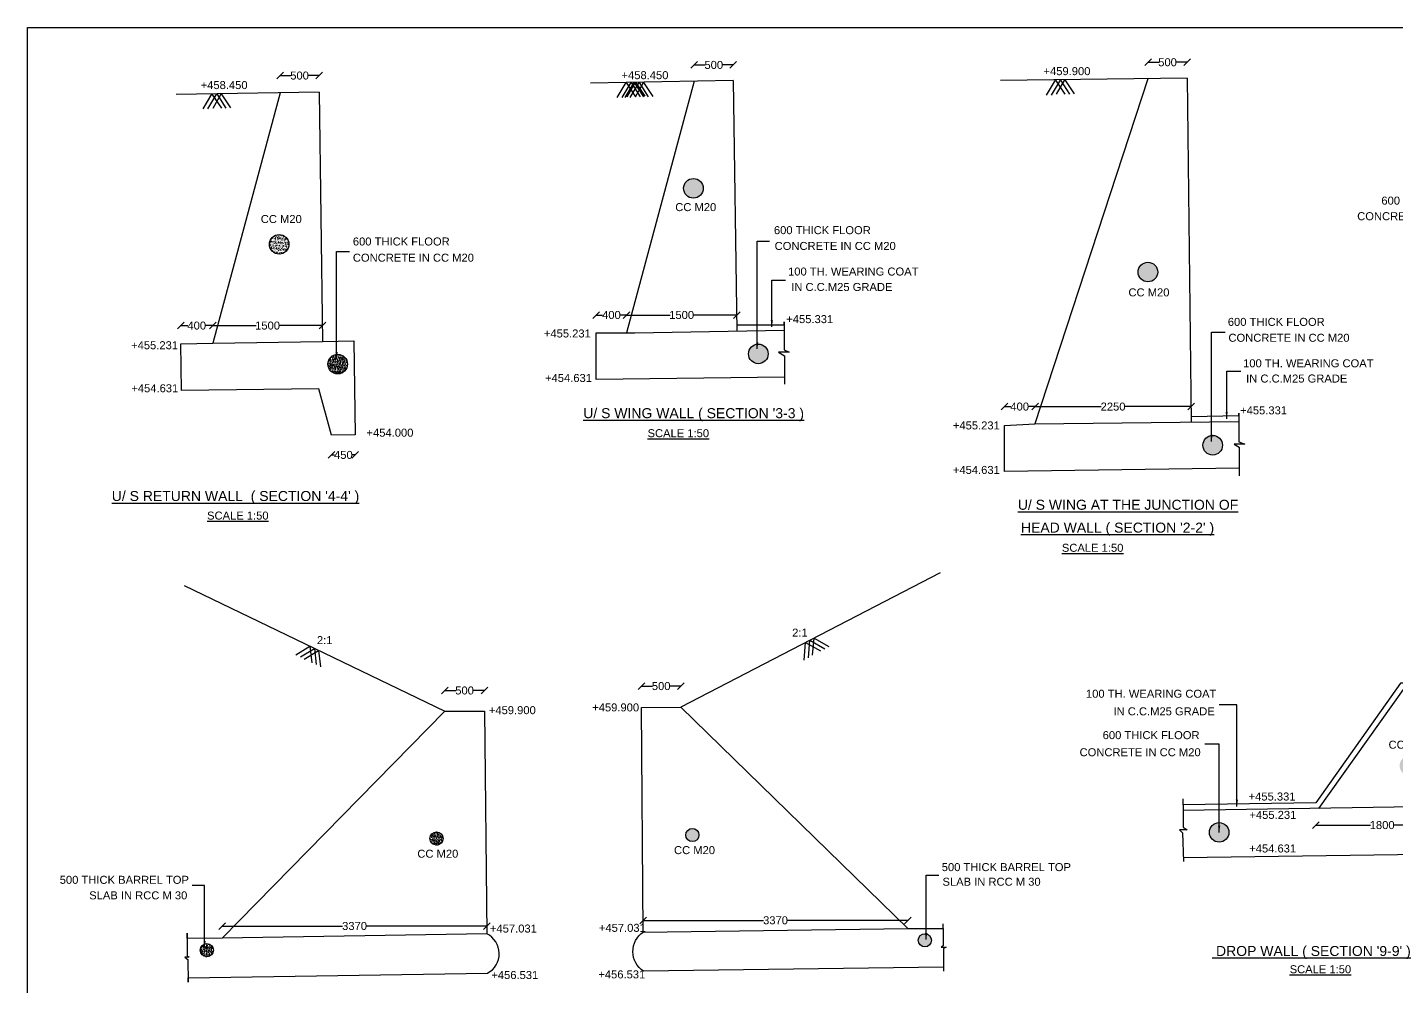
# Model space of a CAD drawing. Header units: millimetres. Extents: x 5124 to 2791496, y 2311 to 44560544.
# Drawn here: x 2750567 to 2771104, y 44545897 to 44560284 of the extents above; entities that cross this region are included whole.
import ezdxf

# ---------------------------------------------------------------- set-up
doc = ezdxf.new("R2010")
doc.units = ezdxf.units.MM
doc.header["$MEASUREMENT"] = 0
for name, color, linetype in [('DIMENSION', 7, 'Continuous'), ('DRAWING', 2, 'Continuous'), ('TEXT', 1, 'Continuous')]:
    doc.layers.add(name, color=color, linetype=linetype)
doc.styles.get("Standard").update_dxf_attribs({"font": 'arial.ttf', "height": 120})
doc.dimstyles.get("Standard").update_dxf_attribs({"dimtxt": 80, "dimasz": 100, "dimexe": 0.18, "dimexo": 0.0625, "dimgap": 0.09, "dimtad": 0, "dimdec": 0, "dimzin": 0, "dimdsep": 46, "dimtxsty": 'Standard', "dimblk": 'OBLIQUE', "dimcen": 0.09, "dimse1": 1, "dimse2": 1, "dimadec": 0, "dimazin": 0, "dimtfac": 1, "dimtdec": 0, "dimtofl": 0, "dimtmove": 0, "dimatfit": 3, "dimfxl": 0, "dimtolj": 1, "dimtzin": 0, "dimarcsym": 0})
pattern_1 = [(50, (0, 0), (50.208212782, -4.39264945), [5.25, -57.75]), (355, (0, 0), (-9.71259335, 52.65344936), [4.2, -46.2]), (100.4514, (4.184, -0.366), (40.49565672, 48.260767944), [4.4618133, -49.07994784]), (46.1842, (0, 14), (74.7068734, -11.586331), [7.875, -86.625]), (96.6356, (6.226, 13.034), (65.42638939, 68.18825096), [6.69272016, -73.61991]), (351.1842, (0, 14), (65.42633616, 68.18830206), [6.3, -69.3]), (21, (7, 10.5), (41.78349365, -28.183322347), [5.25, -57.75]), (326, (7, 10.5), (17.032073235, 50.760503153), [4.2, -46.2]), (71.4514, (10.48, 8.15), (58.815584, 22.57713477), [4.4618133, -49.07994784]), (37.5, (0, 0), (0.851189872, 23.302569768), [0, -45.64, 0, -46.9, 0, -46.375]), (7.5, (0, 0), (18.414867621, 27.608819832), [0, -26.74, 0, -44.59, 0, -17.675]), (327.5, (-15.61, 0), (37.367570532, -1.5788410214), [0, -17.5, 0, -54.6, 0, -72.45]), (317.5, (-22.61, 0), (40.823031854, 7.007348763), [0, -22.75, 0, -36.26, 0, -51.45])]

# ---------------------------------------------------------------- blocks, each defined once
blk = doc.blocks.new('_Oblique')
at = {"color": 0, "linetype": 'ByBlock', "lineweight": -2}
blk.add_line((-0.5, -0.5), (0.5, 0.5), dxfattribs=at)
blk = doc.blocks.new('*D4')
at = {"layer": 'Defpoints', "color": 0, "transparency": 16777216}
for p in [(2754942, 44559561), (2754356, 44559302), (2754942, 44559312)]:
    blk.add_point(p, dxfattribs=at)
at = {"layer": 'DIMENSION', "color": 0, "lineweight": -2, "transparency": 16777216}
for p, q in [((2754356, 44559561), (2754516, 44559561)), ((2754942, 44559561), (2754781, 44559561))]:
    blk.add_line(p, q, dxfattribs=at)
at = {"layer": 'DIMENSION', "color": 0, "lineweight": -2, "transparency": 16777216, "xscale": 100, "yscale": 100, "zscale": 100, "rotation": 180}
blk.add_blockref('_Oblique', (2754356, 44559561), dxfattribs=at)
at = {"layer": 'DIMENSION', "color": 0, "lineweight": -2, "transparency": 16777216, "xscale": 100, "yscale": 100, "zscale": 100}
blk.add_blockref('_Oblique', (2754942, 44559561), dxfattribs=at)
at = {"layer": 'DIMENSION', "color": 0, "transparency": 16777216, "insert": (2754649, 44559561), "char_height": 120, "attachment_point": 5}
blk.add_mtext('\\A1;500', dxfattribs=at)
blk = doc.blocks.new('*D5')
at = {"layer": 'Defpoints', "color": 0, "transparency": 16777216}
for p in [(2753346, 44555811), (2752868, 44555538), (2753346, 44555547)]:
    blk.add_point(p, dxfattribs=at)
at = {"layer": 'DIMENSION', "color": 0, "lineweight": -2, "transparency": 16777216}
for p, q in [((2752868, 44555811), (2752972, 44555811)), ((2753346, 44555811), (2753242, 44555811))]:
    blk.add_line(p, q, dxfattribs=at)
at = {"layer": 'DIMENSION', "color": 0, "lineweight": -2, "transparency": 16777216, "xscale": 100, "yscale": 100, "zscale": 100, "rotation": 180}
blk.add_blockref('_Oblique', (2752868, 44555811), dxfattribs=at)
at = {"layer": 'DIMENSION', "color": 0, "lineweight": -2, "transparency": 16777216, "xscale": 100, "yscale": 100, "zscale": 100}
blk.add_blockref('_Oblique', (2753346, 44555811), dxfattribs=at)
at = {"layer": 'DIMENSION', "color": 0, "transparency": 16777216, "insert": (2753107, 44555811), "char_height": 120, "attachment_point": 5}
blk.add_mtext('\\A1;400', dxfattribs=at)
blk = doc.blocks.new('*D6')
at = {"layer": 'Defpoints', "color": 0, "transparency": 16777216}
for p in [(2754992, 44555811), (2753346, 44555547), (2754992, 44555574)]:
    blk.add_point(p, dxfattribs=at)
at = {"layer": 'DIMENSION', "color": 0, "lineweight": -2, "transparency": 16777216}
for p, q in [((2753346, 44555811), (2753996, 44555811)), ((2754992, 44555811), (2754343, 44555811))]:
    blk.add_line(p, q, dxfattribs=at)
at = {"layer": 'DIMENSION', "color": 0, "lineweight": -2, "transparency": 16777216, "xscale": 100, "yscale": 100, "zscale": 100, "rotation": 180}
blk.add_blockref('_Oblique', (2753346, 44555811), dxfattribs=at)
at = {"layer": 'DIMENSION', "color": 0, "lineweight": -2, "transparency": 16777216, "xscale": 100, "yscale": 100, "zscale": 100}
blk.add_blockref('_Oblique', (2754992, 44555811), dxfattribs=at)
at = {"layer": 'DIMENSION', "color": 0, "transparency": 16777216, "insert": (2754169, 44555811), "char_height": 120, "attachment_point": 5}
blk.add_mtext('\\A1;1500', dxfattribs=at)
blk = doc.blocks.new('*D7')
at = {"layer": 'Defpoints', "color": 0, "transparency": 16777216}
for p in [(2755129, 44554166), (2755484, 44554171), (2755484, 44553871)]:
    blk.add_point(p, dxfattribs=at)
at = {"layer": 'DIMENSION', "color": 0, "lineweight": -2, "transparency": 16777216}
for p, q in [((2755129, 44553871), (2755172, 44553871)), ((2755484, 44553871), (2755441, 44553871))]:
    blk.add_line(p, q, dxfattribs=at)
at = {"layer": 'DIMENSION', "color": 0, "lineweight": -2, "transparency": 16777216, "xscale": 100, "yscale": 100, "zscale": 100, "rotation": 180}
blk.add_blockref('_Oblique', (2755129, 44553871), dxfattribs=at)
at = {"layer": 'DIMENSION', "color": 0, "lineweight": -2, "transparency": 16777216, "xscale": 100, "yscale": 100, "zscale": 100}
blk.add_blockref('_Oblique', (2755484, 44553871), dxfattribs=at)
at = {"layer": 'DIMENSION', "color": 0, "transparency": 16777216, "insert": (2755306, 44553871), "char_height": 120, "attachment_point": 5}
blk.add_mtext('\\A1;450', dxfattribs=at)
blk = doc.blocks.new('*D8')
at = {"layer": 'Defpoints', "color": 0, "transparency": 16777216}
for p in [(2761155, 44559720), (2760569, 44559475), (2761155, 44559485)]:
    blk.add_point(p, dxfattribs=at)
at = {"layer": 'DIMENSION', "color": 0, "lineweight": -2, "transparency": 16777216}
for p, q in [((2760569, 44559720), (2760730, 44559720)), ((2761155, 44559720), (2760994, 44559720))]:
    blk.add_line(p, q, dxfattribs=at)
at = {"layer": 'DIMENSION', "color": 0, "lineweight": -2, "transparency": 16777216, "xscale": 100, "yscale": 100, "zscale": 100, "rotation": 180}
blk.add_blockref('_Oblique', (2760569, 44559720), dxfattribs=at)
at = {"layer": 'DIMENSION', "color": 0, "lineweight": -2, "transparency": 16777216, "xscale": 100, "yscale": 100, "zscale": 100}
blk.add_blockref('_Oblique', (2761155, 44559720), dxfattribs=at)
at = {"layer": 'DIMENSION', "color": 0, "transparency": 16777216, "insert": (2760862, 44559720), "char_height": 120, "attachment_point": 5}
blk.add_mtext('\\A1;500', dxfattribs=at)
blk = doc.blocks.new('*D9')
at = {"layer": 'Defpoints', "color": 0, "transparency": 16777216}
for p in [(2759554, 44555970), (2759100, 44555701), (2759554, 44555701)]:
    blk.add_point(p, dxfattribs=at)
at = {"layer": 'DIMENSION', "color": 0, "lineweight": -2, "transparency": 16777216}
for p, q in [((2759100, 44555970), (2759192, 44555970)), ((2759554, 44555970), (2759462, 44555970))]:
    blk.add_line(p, q, dxfattribs=at)
at = {"layer": 'DIMENSION', "color": 0, "lineweight": -2, "transparency": 16777216, "xscale": 100, "yscale": 100, "zscale": 100, "rotation": 180}
blk.add_blockref('_Oblique', (2759100, 44555970), dxfattribs=at)
at = {"layer": 'DIMENSION', "color": 0, "lineweight": -2, "transparency": 16777216, "xscale": 100, "yscale": 100, "zscale": 100}
blk.add_blockref('_Oblique', (2759554, 44555970), dxfattribs=at)
at = {"layer": 'DIMENSION', "color": 0, "transparency": 16777216, "insert": (2759327, 44555970), "char_height": 120, "attachment_point": 5}
blk.add_mtext('\\A1;400', dxfattribs=at)
blk = doc.blocks.new('*D10')
at = {"layer": 'Defpoints', "color": 0, "transparency": 16777216}
for p in [(2761206, 44555970), (2759554, 44555701), (2761206, 44555729)]:
    blk.add_point(p, dxfattribs=at)
at = {"layer": 'DIMENSION', "color": 0, "lineweight": -2, "transparency": 16777216}
for p, q in [((2759554, 44555970), (2760206, 44555970)), ((2761206, 44555970), (2760553, 44555970))]:
    blk.add_line(p, q, dxfattribs=at)
at = {"layer": 'DIMENSION', "color": 0, "lineweight": -2, "transparency": 16777216, "xscale": 100, "yscale": 100, "zscale": 100, "rotation": 180}
blk.add_blockref('_Oblique', (2759554, 44555970), dxfattribs=at)
at = {"layer": 'DIMENSION', "color": 0, "lineweight": -2, "transparency": 16777216, "xscale": 100, "yscale": 100, "zscale": 100}
blk.add_blockref('_Oblique', (2761206, 44555970), dxfattribs=at)
at = {"layer": 'DIMENSION', "color": 0, "transparency": 16777216, "insert": (2760380, 44555970), "char_height": 120, "attachment_point": 5}
blk.add_mtext('\\A1;1500', dxfattribs=at)
blk = doc.blocks.new('*D11')
at = {"layer": 'Defpoints', "color": 0, "transparency": 16777216}
for p in [(2767961, 44559760), (2767375, 44559513), (2767961, 44559523)]:
    blk.add_point(p, dxfattribs=at)
at = {"layer": 'DIMENSION', "color": 0, "lineweight": -2, "transparency": 16777216}
for p, q in [((2767375, 44559760), (2767535, 44559760)), ((2767961, 44559760), (2767800, 44559760))]:
    blk.add_line(p, q, dxfattribs=at)
at = {"layer": 'DIMENSION', "color": 0, "lineweight": -2, "transparency": 16777216, "xscale": 100, "yscale": 100, "zscale": 100, "rotation": 180}
blk.add_blockref('_Oblique', (2767375, 44559760), dxfattribs=at)
at = {"layer": 'DIMENSION', "color": 0, "lineweight": -2, "transparency": 16777216, "xscale": 100, "yscale": 100, "zscale": 100}
blk.add_blockref('_Oblique', (2767961, 44559760), dxfattribs=at)
at = {"layer": 'DIMENSION', "color": 0, "transparency": 16777216, "insert": (2767668, 44559760), "char_height": 120, "attachment_point": 5}
blk.add_mtext('\\A1;500', dxfattribs=at)
blk = doc.blocks.new('*D12')
at = {"layer": 'Defpoints', "color": 0, "transparency": 16777216}
for p in [(2765680, 44554596), (2765221, 44554315), (2765680, 44554337)]:
    blk.add_point(p, dxfattribs=at)
at = {"layer": 'DIMENSION', "color": 0, "lineweight": -2, "transparency": 16777216}
for p, q in [((2765221, 44554596), (2765316, 44554596)), ((2765680, 44554596), (2765585, 44554596))]:
    blk.add_line(p, q, dxfattribs=at)
at = {"layer": 'DIMENSION', "color": 0, "lineweight": -2, "transparency": 16777216, "xscale": 100, "yscale": 100, "zscale": 100, "rotation": 180}
blk.add_blockref('_Oblique', (2765221, 44554596), dxfattribs=at)
at = {"layer": 'DIMENSION', "color": 0, "lineweight": -2, "transparency": 16777216, "xscale": 100, "yscale": 100, "zscale": 100}
blk.add_blockref('_Oblique', (2765680, 44554596), dxfattribs=at)
at = {"layer": 'DIMENSION', "color": 0, "transparency": 16777216, "insert": (2765450, 44554596), "char_height": 120, "attachment_point": 5}
blk.add_mtext('\\A1;400', dxfattribs=at)
blk = doc.blocks.new('*D13')
at = {"layer": 'Defpoints', "color": 0, "transparency": 16777216}
for p in [(2768021, 44554596), (2765680, 44554337), (2768021, 44554364)]:
    blk.add_point(p, dxfattribs=at)
at = {"layer": 'DIMENSION', "color": 0, "lineweight": -2, "transparency": 16777216}
for p, q in [((2765680, 44554596), (2766671, 44554596)), ((2768021, 44554596), (2767031, 44554596))]:
    blk.add_line(p, q, dxfattribs=at)
at = {"layer": 'DIMENSION', "color": 0, "lineweight": -2, "transparency": 16777216, "xscale": 100, "yscale": 100, "zscale": 100, "rotation": 180}
blk.add_blockref('_Oblique', (2765680, 44554596), dxfattribs=at)
at = {"layer": 'DIMENSION', "color": 0, "lineweight": -2, "transparency": 16777216, "xscale": 100, "yscale": 100, "zscale": 100}
blk.add_blockref('_Oblique', (2768021, 44554596), dxfattribs=at)
at = {"layer": 'DIMENSION', "color": 0, "transparency": 16777216, "insert": (2766851, 44554596), "char_height": 120, "attachment_point": 5}
blk.add_mtext('\\A1;2250', dxfattribs=at)
blk = doc.blocks.new('*D22')
at = {"layer": 'Defpoints', "color": 0, "transparency": 16777216}
for p in [(2757422, 44550338), (2756826, 44550030), (2757422, 44550030)]:
    blk.add_point(p, dxfattribs=at)
at = {"layer": 'DIMENSION', "color": 0, "lineweight": -2, "transparency": 16777216}
for p, q in [((2756826, 44550338), (2756992, 44550338)), ((2757422, 44550338), (2757257, 44550338))]:
    blk.add_line(p, q, dxfattribs=at)
at = {"layer": 'DIMENSION', "color": 0, "lineweight": -2, "transparency": 16777216, "xscale": 100, "yscale": 100, "zscale": 100, "rotation": 180}
blk.add_blockref('_Oblique', (2756826, 44550338), dxfattribs=at)
at = {"layer": 'DIMENSION', "color": 0, "lineweight": -2, "transparency": 16777216, "xscale": 100, "yscale": 100, "zscale": 100}
blk.add_blockref('_Oblique', (2757422, 44550338), dxfattribs=at)
at = {"layer": 'DIMENSION', "color": 0, "transparency": 16777216, "insert": (2757124, 44550338), "char_height": 120, "attachment_point": 5}
blk.add_mtext('\\A1;500', dxfattribs=at)
blk = doc.blocks.new('*D23')
at = {"layer": 'Defpoints', "color": 0, "transparency": 16777216}
for p in [(2757458, 44546806), (2753490, 44546626), (2757458, 44546690)]:
    blk.add_point(p, dxfattribs=at)
at = {"layer": 'DIMENSION', "color": 0, "lineweight": -2, "transparency": 16777216}
for p, q in [((2753490, 44546806), (2755295, 44546806)), ((2757458, 44546806), (2755653, 44546806))]:
    blk.add_line(p, q, dxfattribs=at)
at = {"layer": 'DIMENSION', "color": 0, "lineweight": -2, "transparency": 16777216, "xscale": 100, "yscale": 100, "zscale": 100, "rotation": 180}
blk.add_blockref('_Oblique', (2753490, 44546806), dxfattribs=at)
at = {"layer": 'DIMENSION', "color": 0, "lineweight": -2, "transparency": 16777216, "xscale": 100, "yscale": 100, "zscale": 100}
blk.add_blockref('_Oblique', (2757458, 44546806), dxfattribs=at)
at = {"layer": 'DIMENSION', "color": 0, "transparency": 16777216, "insert": (2755474, 44546806), "char_height": 120, "attachment_point": 5}
blk.add_mtext('\\A1;3370', dxfattribs=at)
blk = doc.blocks.new('*D24')
at = {"layer": 'Defpoints', "color": 0, "transparency": 16777216}
for p in [(2759804, 44546715), (2763773, 44546891), (2763773, 44546766)]:
    blk.add_point(p, dxfattribs=at)
at = {"layer": 'DIMENSION', "color": 0, "lineweight": -2, "transparency": 16777216}
for p, q in [((2759804, 44546891), (2761609, 44546891)), ((2763773, 44546891), (2761967, 44546891))]:
    blk.add_line(p, q, dxfattribs=at)
at = {"layer": 'DIMENSION', "color": 0, "lineweight": -2, "transparency": 16777216, "xscale": 100, "yscale": 100, "zscale": 100, "rotation": 180}
blk.add_blockref('_Oblique', (2759804, 44546891), dxfattribs=at)
at = {"layer": 'DIMENSION', "color": 0, "lineweight": -2, "transparency": 16777216, "xscale": 100, "yscale": 100, "zscale": 100}
blk.add_blockref('_Oblique', (2763773, 44546891), dxfattribs=at)
at = {"layer": 'DIMENSION', "color": 0, "transparency": 16777216, "insert": (2761788, 44546891), "char_height": 120, "attachment_point": 5}
blk.add_mtext('\\A1;3370', dxfattribs=at)
blk = doc.blocks.new('*D25')
at = {"layer": 'Defpoints', "color": 0, "transparency": 16777216}
for p in [(2760366, 44550404), (2759780, 44550082), (2760366, 44550088)]:
    blk.add_point(p, dxfattribs=at)
at = {"layer": 'DIMENSION', "color": 0, "lineweight": -2, "transparency": 16777216}
for p, q in [((2759780, 44550404), (2759941, 44550404)), ((2760366, 44550404), (2760206, 44550404))]:
    blk.add_line(p, q, dxfattribs=at)
at = {"layer": 'DIMENSION', "color": 0, "lineweight": -2, "transparency": 16777216, "xscale": 100, "yscale": 100, "zscale": 100, "rotation": 180}
blk.add_blockref('_Oblique', (2759780, 44550404), dxfattribs=at)
at = {"layer": 'DIMENSION', "color": 0, "lineweight": -2, "transparency": 16777216, "xscale": 100, "yscale": 100, "zscale": 100}
blk.add_blockref('_Oblique', (2760366, 44550404), dxfattribs=at)
at = {"layer": 'DIMENSION', "color": 0, "transparency": 16777216, "insert": (2760073, 44550404), "char_height": 120, "attachment_point": 5}
blk.add_mtext('\\A1;500', dxfattribs=at)
blk = doc.blocks.new('*D27')
at = {"layer": 'Defpoints', "color": 0, "transparency": 16777216}
for p in [(2769890, 44548655), (2771885, 44548597), (2771885, 44548319)]:
    blk.add_point(p, dxfattribs=at)
at = {"layer": 'DIMENSION', "color": 0, "lineweight": -2, "transparency": 16777216}
for p, q in [((2769890, 44548319), (2770714, 44548319)), ((2771885, 44548319), (2771061, 44548319))]:
    blk.add_line(p, q, dxfattribs=at)
at = {"layer": 'DIMENSION', "color": 0, "lineweight": -2, "transparency": 16777216, "xscale": 100, "yscale": 100, "zscale": 100, "rotation": 180}
blk.add_blockref('_Oblique', (2769890, 44548319), dxfattribs=at)
at = {"layer": 'DIMENSION', "color": 0, "lineweight": -2, "transparency": 16777216, "xscale": 100, "yscale": 100, "zscale": 100}
blk.add_blockref('_Oblique', (2771885, 44548319), dxfattribs=at)
at = {"layer": 'DIMENSION', "color": 0, "transparency": 16777216, "insert": (2770887, 44548319), "char_height": 120, "attachment_point": 5}
blk.add_mtext('\\A1;1800', dxfattribs=at)

msp = doc.modelspace()

# ---------------------------------------------------------------- hatches: boundary and pattern name
at = {"layer": 'DIMENSION'}
h = msp.add_hatch(dxfattribs=at)
h.set_pattern_fill('AR-CONC', color=0, scale=7, style=0)
h.set_pattern_definition(pattern_1)
h.paths.add_polyline_path([(2761676.8, 44555387.3, 1), (2761382.7, 44555387.3, 1)])
h.paths.add_polyline_path([(2760704.2, 44557870.1, 1), (2760410.1, 44557870.1, 1)])
h.paths.add_polyline_path([(2767520.1, 44556614.6, 1), (2767226, 44556614.6, 1)])
h.paths.add_polyline_path([(2768492.7, 44554017.3, 1), (2768198.7, 44554017.3, 1)])
h = msp.add_hatch(dxfattribs=at)
h.set_pattern_fill('AR-CONC', color=0, scale=7, style=0)
h.set_pattern_definition(pattern_1)
h.paths.add_polyline_path([(2754195.9, 44557030.2, 1), (2754490, 44557030.2, 1)])
h = msp.add_hatch(dxfattribs=at)
h.set_pattern_fill('AR-CONC', color=0, scale=7, style=0)
h.set_pattern_definition(pattern_1)
h.paths.add_polyline_path([(2755368.3, 44555233.7, 1), (2755074.3, 44555233.7, 1)])
h = msp.add_hatch(dxfattribs=at)
h.set_pattern_fill('AR-CONC', color=0, scale=7, style=0)
h.set_pattern_definition(pattern_1)
h.paths.add_polyline_path([(2776753.5, 44549717.8, 1), (2777047.6, 44549717.8, 1)])
h.paths.add_polyline_path([(2776144.6, 44547092.1, 1), (2775850.5, 44547092.1, 1)])
h.paths.add_polyline_path([(2771149, 44549210.7, 1), (2771443.1, 44549210.7, 1)])
h.paths.add_polyline_path([(2768589, 44548210.1, 1), (2768294.9, 44548210.1, 1)])
h = msp.add_hatch(dxfattribs=at)
h.set_pattern_fill('AR-CONC', color=0, scale=7, style=0)
h.set_pattern_definition(pattern_1)
h.paths.add_polyline_path([(2756803.2, 44548118.2, 1), (2756605.4, 44548118.2, 1)])
h = msp.add_hatch(dxfattribs=at)
h.set_pattern_fill('AR-CONC', color=0, scale=7, style=0)
h.set_pattern_definition(pattern_1)
h.paths.add_polyline_path([(2760640.2, 44548170.8, 1), (2760442.4, 44548170.8, 1)])
h.paths.add_polyline_path([(2764127.8, 44546591.4, 1), (2763930, 44546591.4, 1)])
h = msp.add_hatch(dxfattribs=at)
h.set_pattern_fill('AR-CONC', color=0, scale=7, style=0)
h.set_pattern_definition(pattern_1)
h.paths.add_polyline_path([(2753158.6, 44546444.3, 1), (2753356.4, 44546444.3, 1)])

# ---------------------------------------------------------------- linework, layer by layer
at = {"layer": 'DIMENSION', "color": 0}
msp.add_lwpolyline([(2791366.8, 44534050.9), (2750566.6, 44534050.9), (2750566.6, 44560284.1), (2791366.8, 44560284.1)], close=True, dxfattribs=at)
at = {"layer": 'DRAWING', "color": 0}
for points in [[(2761154.9, 44559485.3), (2759011.6, 44559448.4)], [(2759414.3, 44559233.1), (2759545.8, 44559457.6), (2759688.9, 44559244.7)], [(2759487.8, 44559233.1), (2759621.2, 44559458.9), (2759758.5, 44559244.7)], [(2759534.7, 44559230.6), (2759666.2, 44559455.1), (2759809.3, 44559242.2)], [(2760569, 44559475.2), (2759554, 44555700.9)], [(2759565.1, 44559244.7), (2759686.8, 44559460), (2759826.2, 44559252.4)], [(2759608.2, 44559230.6), (2759741.5, 44559456.4), (2759878.9, 44559242.2)], [(2759685.5, 44559242.2), (2759807.2, 44559457.5), (2759946.6, 44559249.9)], [(2761154.9, 44559485.3), (2761205.8, 44555728.6)], [(2767960.7, 44559523), (2765164.2, 44559486)], [(2767374.7, 44559512.9), (2765679.8, 44554336.6)], [(2765853.7, 44559268.8), (2765985.2, 44559493.2), (2766128.4, 44559280.4)], [(2765927.2, 44559268.8), (2766060.6, 44559494.5), (2766198, 44559280.4)], [(2766004.6, 44559280.4), (2766126.2, 44559495.7), (2766265.7, 44559288.1)], [(2767960.7, 44559523), (2768021.4, 44554364.1)], [(2754941.8, 44559312.4), (2752798.5, 44559275.4)], [(2753201.2, 44559060.1), (2753332.7, 44559284.6), (2753475.8, 44559071.7)], [(2753274.7, 44559060.1), (2753408, 44559285.9), (2753545.4, 44559071.7)], [(2754355.9, 44559302.3), (2753345.9, 44555546.8)], [(2753352, 44559071.7), (2753473.7, 44559287.1), (2753613.1, 44559079.5)], [(2754941.8, 44559312.4), (2754992.4, 44555574.1)], [(2761922.1, 44555038.9), (2759100.1, 44555003.5), (2759100.1, 44555700.9), (2759676.5, 44555700.9), (2761917.3, 44555741.4)], [(2761204.5, 44555823.4), (2761204.5, 44555823.4)], [(2761204.5, 44555823.4), (2761893.6, 44555823.4)], [(2761893.6, 44555823.4), (2761893.6, 44555823.4), (2761917.3, 44555823.4), (2761917.3, 44555867.6), (2761917.3, 44555448.6), (2761992.7, 44555413.3), (2761833.9, 44555413.3), (2761922.1, 44555355.6), (2761922.1, 44554930.9)], [(2754992.4, 44555574.1), (2755464.4, 44555580.5), (2755483.8, 44554171.4), (2755129.1, 44554166.5), (2754939.3, 44554861.5), (2752876.9, 44554836.7), (2752868.4, 44555537.8), (2753345.9, 44555546.8), (2754992.4, 44555574.1)], [(2768020.4, 44554448.3), (2768020.4, 44554448.3), (2768735.5, 44554462.5), (2768734.8, 44554499.5), (2768734.8, 44554067.5), (2768829.2, 44554032), (2768668.8, 44554032), (2768742.6, 44553986.6), (2768742.6, 44553557.4)], [(2768743.2, 44553671.5), (2765223.3, 44553624.1), (2765221.2, 44554314.5), (2765679.8, 44554336.6), (2768734.3, 44554372.5)], [(2764260, 44552104.4), (2760366.1, 44550088), (2763773, 44546766.2), (2764284.7, 44546766.2), (2764303.8, 44546766.6), (2764302.2, 44546837.1)], [(2752917.1, 44551911.3), (2756826.4, 44550030.1), (2757422.1, 44550029.8), (2757458.2, 44546689.9), (2753489.7, 44546625.9), (2756826.4, 44550030.1)], [(2762217.4, 44550795.5), (2762238.3, 44551057.5), (2762462, 44550932.5)], [(2762280.5, 44550828.6), (2762304.8, 44551091.9), (2762530, 44550961.3)], [(2762342.9, 44550868.7), (2762365.2, 44551123.2), (2762588.9, 44550996.1)], [(2754592.5, 44550874.2), (2754804.3, 44551003.1), (2754835.1, 44550753.1)], [(2754661.4, 44550844.9), (2754871.7, 44550970.7), (2754896.4, 44550728.8)], [(2754718.9, 44550806.6), (2754934.6, 44550940.4), (2754964, 44550695.7)], [(2771865.3, 44550354), (2771868.1, 44550447.9), (2771161.5, 44550447.9), (2769889.8, 44548654.8), (2767902, 44548625.2), (2767900.7, 44548714.3)], [(2769938.4, 44548569.8), (2771207.3, 44550354.6), (2771865.3, 44550354), (2771884.9, 44548596.6)], [(2759803.9, 44546714.7), (2759780.1, 44550081.8), (2760366.1, 44550088)], [(2767902, 44548625.2), (2767902, 44548289), (2767960, 44548249), (2767846.3, 44548249), (2767893.1, 44548204.4), (2767907.5, 44547771.5)], [(2767905.4, 44547832.8), (2771832.3, 44547889.9), (2772017.3, 44547195.9), (2772367.7, 44547195.9), (2772352.6, 44548596.6), (2771703.6, 44548596.6), (2767902, 44548538.8)], [(2759803.9, 44546714.7), (2763773, 44546766.2)], [(2764303.8, 44546766.6), (2764303.8, 44546508.8), (2764274.4, 44546491), (2764346.8, 44546491), (2764308.2, 44546466.7), (2764308.2, 44546131)]]:
    msp.add_lwpolyline(points, dxfattribs=at)
for points in [[(2753489.7, 44546625.9), (2752963, 44546617.4), (2752963, 44546698), (2752963, 44546360.1), (2752993.9, 44546338), (2752929.2, 44546338), (2752973, 44546305.4), (2752976, 44545962.1), (2752976, 44546029.6), (2757465.8, 44546097, 0.615633), (2757456.2, 44546689.9, -1.6707463)], [(2764308.2, 44546190.2), (2759809.2, 44546129, -0.5413004), (2759803.9, 44546714.7, -0.0018909)]]:
    msp.add_lwpolyline(points, format="xyb", dxfattribs=at)
for centre, radius in [((2760557.1, 44557870.1), 147), ((2754342.9, 44557030.2), 147), ((2767373.1, 44556614.6), 147), ((2761529.8, 44555387.3), 147), ((2755221.3, 44555233.7), 147), ((2768345.7, 44554017.3), 147), ((2768442, 44548210.1), 147), ((2756704.3, 44548118.2), 98.9), ((2760541.3, 44548170.8), 98.9), ((2753257.5, 44546444.3), 98.9), ((2764028.9, 44546591.4), 98.9)]:
    msp.add_circle(centre, radius, dxfattribs=at)

# ---------------------------------------------------------------- texts
at = {"layer": 'TEXT', "color": 0}
for s, height, p in [('+459.900', 120, (2765807.5, 44559567.6)), ('+458.450', 120, (2753165.6, 44559358.9)), ('+458.450', 120, (2759477.9, 44559507.3)), ('CC M20', 120, (2760284.2, 44557528.4)), ('600 THICK FLOOR', 120, (2770875.2, 44557625.8)), ('CC M20', 120, (2754067.3, 44557349.7)), ('CONCRETE IN CC M20', 120, (2770512.7, 44557392.2)), ('600 THICK FLOOR', 120, (2761764, 44557182.9)), ('600 THICK FLOOR', 120, (2755448.4, 44557013)), ('CONCRETE IN CC M20', 120, (2761775, 44556946)), ('CONCRETE IN CC M20', 120, (2755448.4, 44556769.9)), ('100 TH. WEARING COAT', 120, (2761976.2, 44556562.1)), ('IN C.C.M25 GRADE', 120, (2762023.5, 44556330.7)), ('CC M20', 120, (2767081.9, 44556249.4)), ('+455.331', 120, (2761949.1, 44555848.6)), ('+455.231', 120, (2758313.7, 44555633.2)), ('600 THICK FLOOR', 120, (2768572.2, 44555806.9)), ('+455.231', 120, (2752122.4, 44555456.9)), ('CONCRETE IN CC M20', 120, (2768581.5, 44555568.9)), ('100 TH. WEARING COAT', 120, (2768801.7, 44555185.9)), ('+454.631', 120, (2752125.6, 44554811.3)), ('+454.631', 120, (2758330.9, 44554965.8)), ('IN C.C.M25 GRADE', 120, (2768846.8, 44554957.3)), ("%%UU/ S WING WALL ( SECTION '3-3 )", 150, (2758904.4, 44554422.9)), ('+455.331', 120, (2768756.2, 44554480.2)), ('+455.231', 120, (2764448.3, 44554254.1)), ('+454.000', 120, (2755653.1, 44554145.2)), ('%%USCALE 1:50', 120, (2759868.9, 44554137.4)), ('+454.631', 120, (2764448.3, 44553586.6)), ("%%UU/ S RETURN WALL  ( SECTION '4-4' )", 150, (2751832.5, 44553180.4)), ('%%UU/ S WING AT THE JUNCTION OF', 150, (2765422.4, 44553048.9)), ('%%USCALE 1:50', 120, (2753261.8, 44552901.8)), ("%%UHEAD WALL ( SECTION '2-2' )", 150, (2765469.7, 44552706.4)), ('%%USCALE 1:50', 120, (2766083.2, 44552418.6)), ('2:1', 120, (2762037.8, 44551146.3)), ('2:1', 120, (2754909.5, 44551033.5)), ('100 TH. WEARING COAT', 120, (2766444.4, 44550229.9)), ('+459.900', 120, (2757488.4, 44549983.1)), ('+459.900', 120, (2759038.3, 44550024.7)), ('IN C.C.M25 GRADE', 120, (2766857.4, 44549965.8)), ('600 THICK FLOOR', 120, (2766695.1, 44549608.7)), ('CC M20', 120, (2770983.1, 44549465.4)), ('CONCRETE IN CC M20', 120, (2766348.4, 44549352)), ('+455.331', 120, (2768883.9, 44548688.4)), ('+455.231', 120, (2768896, 44548412.6)), ('CC M20', 120, (2756415.3, 44547830.3)), ('CC M20', 120, (2760265.7, 44547884)), ('+454.631', 120, (2768893, 44547908.9)), ('500 THICK BARREL TOP', 120, (2764281.5, 44547629.4)), ('500 THICK BARREL TOP', 120, (2751052, 44547438.7)), ('SLAB IN RCC M 30', 120, (2764292.6, 44547410)), ('SLAB IN RCC M 30', 120, (2751493.7, 44547205.6)), ('+457.031', 120, (2757504.7, 44546708)), ('+457.031', 120, (2759138.7, 44546718.5)), ("%%U DROP WALL ( SECTION '9-9' )", 150, (2768337.1, 44546356.4)), ('+456.531', 120, (2757525.3, 44546010.8)), ('+456.531', 120, (2759130.2, 44546020.2)), ('%%USCALE 1:50', 120, (2769499.6, 44546097.5))]:
    msp.add_text(s, height=height, dxfattribs=at).set_placement(p)

# ---------------------------------------------------------------- dimensions: what is measured, and where the dimension line sits
at = {"layer": 'DIMENSION', "color": 0}
for base, p1, p2, text, picture, middle in [((2767960.7, 44559759.7), (2767374.7, 44559512.9), (2767960.7, 44559523), '500', '*D11', (2767667.7, 44559759.7)), ((2754941.8, 44559561.1), (2754355.9, 44559302.3), (2754941.8, 44559312.4), '500', '*D4', (2754648.8, 44559561.1)), ((2761154.9, 44559720.3), (2760569, 44559475.2), (2761154.9, 44559485.3), '500', '*D8', (2760862, 44559720.3)), ((2759554, 44555969.8), (2759100.1, 44555700.9), (2759554, 44555700.9), '400', '*D9', (2759327, 44555969.8)), ((2761205.8, 44555969.8), (2759554, 44555700.9), (2761205.8, 44555728.6), '1500', '*D10', (2760379.9, 44555969.8)), ((2753345.9, 44555811.5), (2752868.4, 44555537.8), (2753345.9, 44555546.8), '400', '*D5', (2753107.2, 44555811.5)), ((2754992.4, 44555811.5), (2753345.9, 44555546.8), (2754992.4, 44555574.1), '1500', '*D6', (2754169.2, 44555811.5)), ((2765679.8, 44554596.1), (2765221.2, 44554314.5), (2765679.8, 44554336.6), '400', '*D12', (2765450.5, 44554596.1)), ((2768021.4, 44554596.1), (2765679.8, 44554336.6), (2768021.4, 44554364.1), '2250', '*D13', (2766850.6, 44554596.1)), ((2755483.8, 44553871), (2755129.1, 44554166.5), (2755483.8, 44554171.4), '450', '*D7', (2755306.4, 44553871)), ((2757422.1, 44550337.5), (2756826.4, 44550030.1), (2757422.1, 44550029.8), '500', '*D22', (2757124.2, 44550337.5)), ((2760366.1, 44550404.4), (2759780.1, 44550081.8), (2760366.1, 44550088), '500', '*D25', (2760073.1, 44550404.4)), ((2771884.9, 44548318.9), (2769889.8, 44548654.8), (2771884.9, 44548596.6), '1800', '*D27', (2770887.3, 44548318.9)), ((2763773, 44546891.1), (2759803.9, 44546714.7), (2763773, 44546766.2), '3370', '*D24', (2761788.5, 44546891.1)), ((2757458.2, 44546805.7), (2753489.7, 44546625.9), (2757458.2, 44546689.9), '3370', '*D23', (2755473.9, 44546805.7))]:
    dim = msp.add_linear_dim(base=base, p1=p1, p2=p2, text=text, dimstyle='Standard', dxfattribs=at)
    dim.commit()
    dim.dimension.update_dxf_attribs({"geometry": picture, "text_midpoint": middle})

# ---------------------------------------------------------------- leaders
for points in [[(2761514.3, 44555461.6), (2761514.3, 44557078.8), (2761697.5, 44557078.8)], [(2755204.3, 44555313.1), (2755204.3, 44556923.1), (2755400.2, 44556923.1)], [(2761732.6, 44555790.6), (2761732.6, 44556491.3), (2761939.1, 44556491.3)], [(2768328.4, 44554075.4), (2768328.4, 44555713), (2768531.8, 44555713)], [(2768555, 44554415.1), (2768555, 44555126.1), (2768767.1, 44555126.1)], [(2768708, 44548598.9), (2768708, 44550124.1), (2768440.1, 44550124.1)], [(2768442, 44548210.1), (2768442, 44549535.6), (2768225.6, 44549535.6)], [(2764047.5, 44546601.7), (2764047.5, 44547568.1), (2764239.1, 44547568.1)], [(2753225, 44546482.9), (2753225, 44547415.4), (2753036.6, 44547415.4)]]:
    msp.add_leader(points, dimstyle='Standard', override={"dimgap": 0.09, "dimtad": 0}, dxfattribs=at)

doc.saveas('drawing.dxf')
